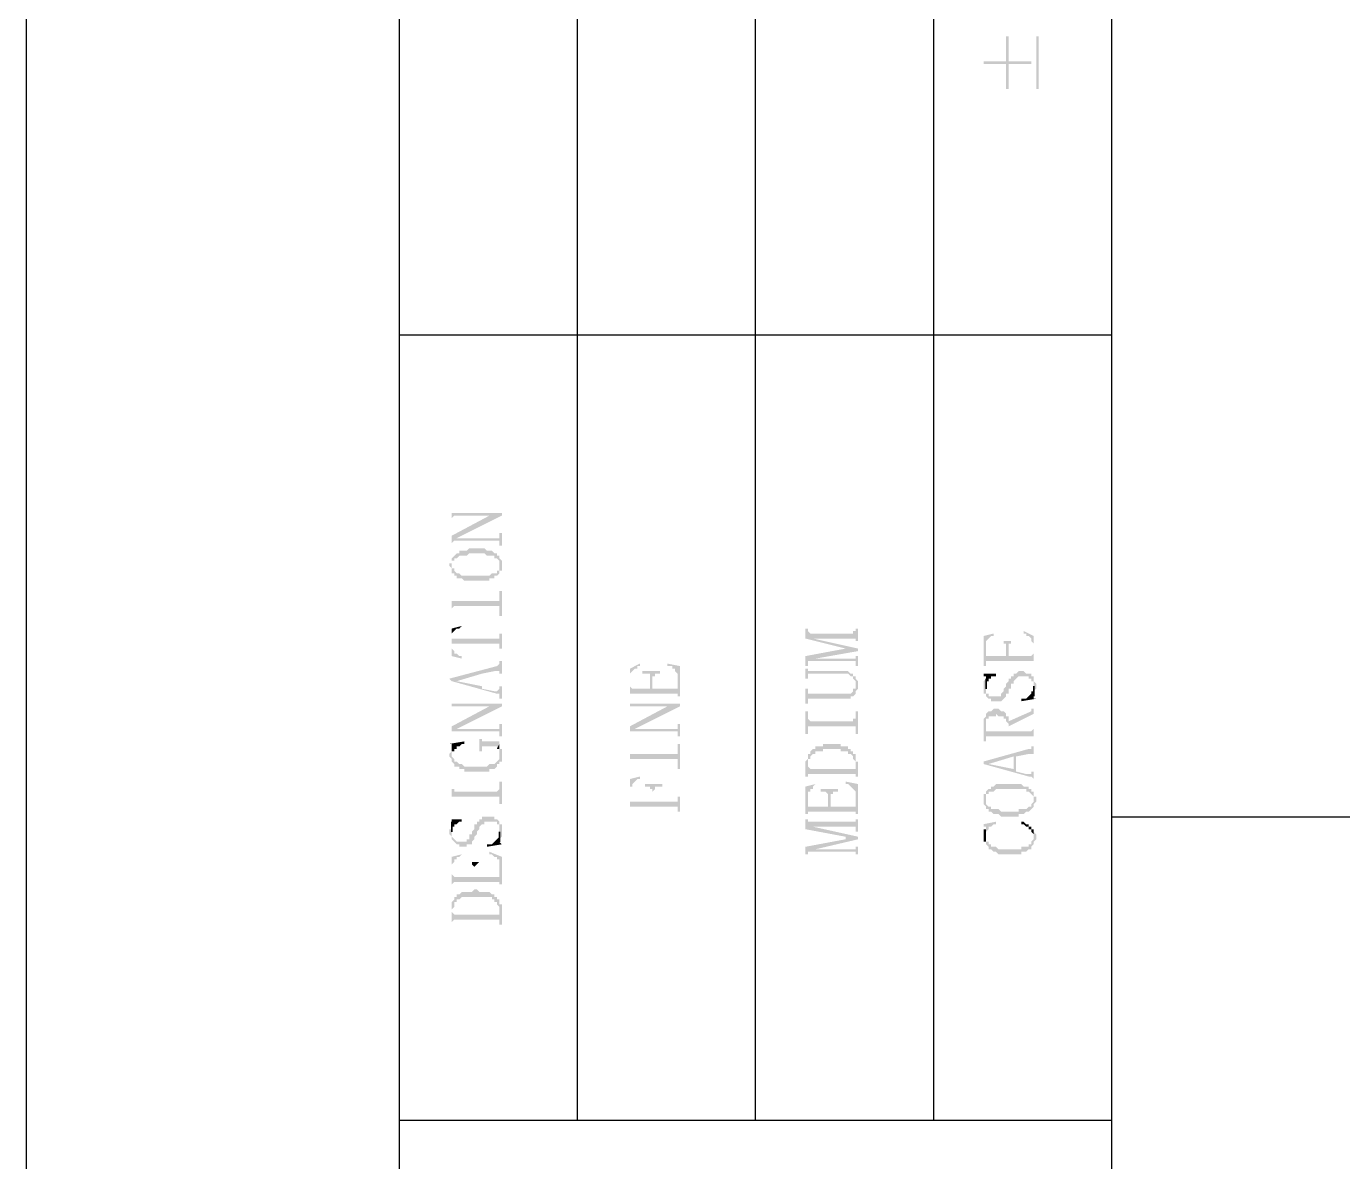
# Model space of a CAD drawing. Header units: inches. Extents: x 3613 to 8393, y -2205 to -794.
# Drawn here: x 7005.62 to 7029.31, y -1334.49 to -1314.06 of the extents above; entities that cross this region are included whole.
import ezdxf

# ---------------------------------------------------------------- set-up
doc = ezdxf.new("R2010")
doc.units = ezdxf.units.IN
doc.header["$MEASUREMENT"] = 0

msp = doc.modelspace()

# ---------------------------------------------------------------- hatches: boundary and pattern name
at = {"transparency": 33554559}
for points in [[(7022.846, -1314.696), (7022.846, -1314.741), (7023.252, -1314.741), (7023.252, -1315.192), (7023.297, -1315.192), (7023.297, -1314.741), (7023.703, -1314.741), (7023.703, -1314.696), (7023.297, -1314.696), (7023.297, -1314.244), (7023.252, -1314.244), (7023.252, -1314.696)], [(7023.839, -1315.192), (7023.839, -1314.244), (7023.793, -1314.244), (7023.793, -1315.192)], [(7013.278, -1322.729), (7013.278, -1322.955), (7013.278, -1322.91), (7013.278, -1322.91), (7013.323, -1322.865), (7014.18, -1322.865), (7014.18, -1322.819), (7013.278, -1322.819)], [(7013.278, -1323.226), (7013.278, -1323.406), (7013.278, -1323.361), (7013.278, -1323.361), (7013.323, -1323.316), (7013.323, -1323.316), (7013.368, -1323.271), (7014.18, -1322.865), (7013.955, -1322.865)], [(7013.323, -1323.316), (7014.135, -1323.316), (7014.135, -1323.361), (7014.135, -1323.406), (7014.18, -1323.406), (7014.18, -1323.18), (7014.135, -1323.18), (7014.135, -1323.271), (7013.368, -1323.271)], [(7013.233, -1323.767), (7013.233, -1323.767), (7013.278, -1323.812), (7013.278, -1323.857), (7013.278, -1323.903), (7013.323, -1323.903), (7013.323, -1323.948), (7013.368, -1323.948), (7013.368, -1323.993), (7013.458, -1323.993), (7013.503, -1324.038), (7013.955, -1324.038), (7013.955, -1323.993), (7014.045, -1323.993), (7014.045, -1323.948), (7014.09, -1323.948), (7014.135, -1323.903), (7014.135, -1323.857), (7014.18, -1323.857), (7014.18, -1323.812), (7014.18, -1323.767), (7014.18, -1323.722), (7014.18, -1323.677), (7014.18, -1323.677), (7014.135, -1323.632), (7014.135, -1323.767), (7014.135, -1323.812), (7014.135, -1323.857), (7014.09, -1323.857), (7014.09, -1323.903), (7014, -1323.903), (7013.955, -1323.948), (7013.458, -1323.948), (7013.413, -1323.903), (7013.368, -1323.903), (7013.323, -1323.857), (7013.323, -1323.812), (7013.278, -1323.812), (7013.278, -1323.767), (7013.278, -1323.632), (7013.278, -1323.677), (7013.278, -1323.722), (7013.233, -1323.722)], [(7013.278, -1323.632), (7013.278, -1323.767), (7013.278, -1323.722), (7013.278, -1323.677), (7013.323, -1323.677), (7013.323, -1323.632), (7013.368, -1323.632), (7013.413, -1323.587), (7013.548, -1323.587), (7013.594, -1323.542), (7013.864, -1323.542), (7013.909, -1323.587), (7014.045, -1323.587), (7014.045, -1323.632), (7014.09, -1323.632), (7014.135, -1323.677), (7014.135, -1323.722), (7014.135, -1323.767), (7014.135, -1323.632), (7014.135, -1323.587), (7014.09, -1323.587), (7014.09, -1323.542), (7014.045, -1323.542), (7014, -1323.496), (7013.909, -1323.496), (7013.864, -1323.451), (7013.594, -1323.451), (7013.548, -1323.496), (7013.413, -1323.496), (7013.413, -1323.542), (7013.368, -1323.542), (7013.323, -1323.587), (7013.323, -1323.587)], [(7013.278, -1324.219), (7013.278, -1324.67), (7013.278, -1324.534), (7013.278, -1324.534), (7013.323, -1324.489), (7014.135, -1324.489), (7014.135, -1324.67), (7014.18, -1324.67), (7014.18, -1324.219), (7014.135, -1324.219), (7014.135, -1324.354), (7014.135, -1324.399), (7013.278, -1324.399)], [(7013.278, -1324.896), (7013.278, -1325.031), (7013.278, -1324.986), (7013.323, -1324.941), (7013.323, -1324.941), (7013.368, -1324.896), (7013.413, -1324.896), (7013.458, -1324.85), (7013.458, -1324.85)], [(7013.278, -1324.896), (7013.278, -1325.392), (7013.458, -1325.437), (7013.458, -1325.392), (7013.413, -1325.392), (7013.368, -1325.347), (7013.323, -1325.347), (7013.323, -1325.302), (7013.323, -1325.302), (7013.278, -1325.257), (7013.278, -1325.031)], [(7013.278, -1325.031), (7013.278, -1325.211), (7013.278, -1325.166), (7014.135, -1325.166), (7014.135, -1325.211), (7014.135, -1325.257), (7014.18, -1325.257), (7014.18, -1324.986), (7014.135, -1324.986), (7014.135, -1325.031), (7014.135, -1325.076), (7013.278, -1325.076)], [(7019.641, -1324.896), (7019.641, -1325.076), (7020.363, -1325.257), (7020.363, -1325.257), (7020.589, -1325.302), (7020.589, -1325.257), (7019.777, -1325.076), (7019.777, -1325.076), (7019.732, -1324.986), (7019.732, -1324.986), (7019.686, -1324.941), (7019.686, -1324.896), (7019.686, -1324.896)], [(7019.732, -1324.986), (7019.777, -1325.076), (7020.544, -1325.076), (7020.544, -1325.121), (7020.589, -1325.121), (7020.589, -1324.896), (7020.544, -1324.896), (7020.544, -1324.941), (7020.499, -1324.941), (7020.499, -1324.986)], [(7022.846, -1325.031), (7022.846, -1325.572), (7022.891, -1325.572), (7022.891, -1325.166), (7022.891, -1325.121), (7022.891, -1325.121), (7022.936, -1325.076), (7022.936, -1325.076), (7022.981, -1325.031), (7023.026, -1325.031), (7023.026, -1324.986), (7023.026, -1324.986)], [(7023.568, -1324.986), (7023.613, -1324.986), (7023.613, -1325.031), (7023.658, -1325.031), (7023.703, -1325.076), (7023.703, -1325.121), (7023.703, -1325.121), (7023.748, -1325.166), (7023.748, -1325.572), (7023.748, -1325.031), (7023.568, -1324.941)], [(7019.641, -1325.392), (7019.641, -1325.572), (7019.686, -1325.572), (7019.686, -1325.527), (7019.686, -1325.482), (7019.732, -1325.482), (7019.822, -1325.437), (7020.589, -1325.302), (7020.363, -1325.257)], [(7022.891, -1325.527), (7022.891, -1325.482), (7023.748, -1325.482), (7023.748, -1325.527), (7023.748, -1325.347), (7023.748, -1325.347), (7023.703, -1325.392), (7023.297, -1325.392), (7023.297, -1325.257), (7023.252, -1325.392), (7022.891, -1325.392), (7022.891, -1325.211)], [(7023.116, -1325.121), (7023.207, -1325.121), (7023.207, -1325.166), (7023.252, -1325.166), (7023.252, -1325.392), (7023.297, -1325.257), (7023.297, -1325.211), (7023.297, -1325.166), (7023.342, -1325.166), (7023.342, -1325.121), (7023.432, -1325.121)], [(7013.233, -1325.798), (7013.278, -1325.843), (7013.368, -1325.843), (7013.819, -1325.708), (7013.819, -1325.934), (7013.819, -1325.708), (7014.045, -1325.663), (7014.135, -1325.663), (7014.135, -1325.708), (7014.18, -1325.708), (7014.18, -1325.482), (7014.135, -1325.482), (7014.135, -1325.527), (7014.135, -1325.527), (7014.09, -1325.572), (7014.09, -1325.572)], [(7016.482, -1325.618), (7016.482, -1326.114), (7016.482, -1325.753), (7016.482, -1325.708), (7016.527, -1325.663), (7016.527, -1325.663), (7016.572, -1325.618), (7016.617, -1325.618), (7016.617, -1325.572), (7016.663, -1325.572), (7016.663, -1325.527)], [(7017.159, -1325.572), (7017.249, -1325.572), (7017.249, -1325.618), (7017.294, -1325.618), (7017.294, -1325.663), (7017.294, -1325.663), (7017.34, -1325.708), (7017.34, -1326.114), (7017.385, -1326.114), (7017.385, -1325.572), (7017.159, -1325.527)], [(7019.732, -1325.482), (7020.544, -1325.482), (7020.544, -1325.527), (7020.544, -1325.572), (7020.589, -1325.572), (7020.589, -1325.392), (7020.544, -1325.392), (7020.544, -1325.437), (7019.822, -1325.437)], [(7013.278, -1325.843), (7014.09, -1326.069), (7014.135, -1326.069), (7014.135, -1326.114), (7014.135, -1326.159), (7014.18, -1326.159), (7014.18, -1325.934), (7014.135, -1325.934), (7014.135, -1325.979), (7014.135, -1325.979), (7014.09, -1326.024), (7014.045, -1326.024), (7013.819, -1325.979), (7013.819, -1325.708), (7013.819, -1325.934), (7013.368, -1325.843), (7013.368, -1325.843)], [(7016.482, -1326.114), (7016.482, -1326.069), (7017.34, -1326.069), (7017.34, -1326.114), (7017.34, -1325.934), (7017.34, -1325.979), (7016.888, -1325.979), (7016.888, -1325.798), (7016.843, -1325.979), (7016.527, -1325.979), (7016.482, -1325.934), (7016.482, -1325.753)], [(7016.708, -1325.663), (7016.708, -1325.708), (7016.843, -1325.708), (7016.843, -1325.753), (7016.843, -1325.798), (7016.843, -1325.979), (7016.888, -1325.798), (7016.888, -1325.753), (7016.933, -1325.753), (7016.933, -1325.708), (7017.024, -1325.708), (7017.024, -1325.663)], [(7019.641, -1325.618), (7019.641, -1325.798), (7019.686, -1325.798), (7019.686, -1325.753), (7019.686, -1325.708), (7020.409, -1325.708), (7020.454, -1325.753), (7020.499, -1325.753), (7020.499, -1325.798), (7020.499, -1325.798), (7020.544, -1325.843), (7020.544, -1325.888), (7020.544, -1325.753), (7020.499, -1325.753), (7020.499, -1325.708), (7020.454, -1325.708), (7020.409, -1325.663), (7019.686, -1325.663), (7019.686, -1325.618), (7019.686, -1325.618)], [(7019.641, -1325.979), (7019.641, -1326.249), (7019.686, -1326.249), (7019.686, -1326.204), (7019.686, -1326.159), (7020.454, -1326.159), (7020.454, -1326.114), (7020.499, -1326.114), (7020.544, -1326.069), (7020.544, -1326.024), (7020.544, -1326.024), (7020.589, -1325.979), (7020.589, -1325.934), (7020.589, -1325.888), (7020.589, -1325.843), (7020.544, -1325.798), (7020.544, -1325.934), (7020.544, -1325.979), (7020.499, -1325.979), (7020.499, -1326.024), (7020.499, -1326.024), (7020.454, -1326.069), (7019.686, -1326.069), (7019.686, -1325.979)], [(7022.846, -1325.934), (7022.846, -1326.024), (7022.846, -1326.069), (7022.891, -1326.069), (7022.891, -1326.114), (7022.891, -1326.114), (7022.936, -1326.159), (7022.981, -1326.159), (7022.981, -1326.204), (7023.162, -1326.204), (7023.207, -1326.159), (7023.207, -1326.159), (7023.252, -1326.114), (7023.252, -1326.069), (7023.297, -1326.069), (7023.297, -1325.979), (7023.342, -1325.979), (7023.342, -1325.888), (7023.387, -1325.888), (7023.387, -1325.843), (7023.387, -1325.843), (7023.432, -1325.798), (7023.432, -1325.798), (7023.478, -1325.753), (7023.658, -1325.753), (7023.658, -1325.798), (7023.703, -1325.798), (7023.703, -1325.843), (7023.748, -1325.843), (7023.748, -1325.888), (7023.748, -1326.069), (7023.748, -1326.024), (7023.748, -1326.024), (7023.793, -1325.979), (7023.793, -1325.934), (7023.793, -1325.888), (7023.793, -1325.888), (7023.748, -1325.843), (7023.748, -1325.798), (7023.748, -1325.753), (7023.703, -1325.753), (7023.703, -1325.708), (7023.613, -1325.708), (7023.568, -1325.663), (7023.478, -1325.663), (7023.432, -1325.708), (7023.387, -1325.708), (7023.387, -1325.753), (7023.342, -1325.753), (7023.342, -1325.798), (7023.297, -1325.798), (7023.297, -1325.843), (7023.297, -1325.843), (7023.252, -1325.888), (7023.252, -1325.934), (7023.252, -1325.934), (7023.207, -1325.979), (7023.207, -1326.024), (7023.207, -1326.024), (7023.162, -1326.069), (7023.162, -1326.114), (7022.936, -1326.114), (7022.936, -1326.069), (7022.891, -1326.069), (7022.891, -1326.024), (7022.891, -1325.979), (7022.891, -1325.798), (7022.846, -1325.843), (7022.846, -1325.888)], [(7022.846, -1325.708), (7022.846, -1325.753), (7022.891, -1325.753), (7022.891, -1325.888), (7022.891, -1325.843), (7022.936, -1325.843), (7022.936, -1325.798), (7022.981, -1325.798), (7022.981, -1325.753), (7023.071, -1325.753), (7023.071, -1325.708)], [(7023.523, -1326.204), (7023.523, -1326.204), (7023.793, -1326.159), (7023.748, -1326.159), (7023.748, -1326.114), (7023.748, -1325.979), (7023.748, -1326.024), (7023.703, -1326.024), (7023.703, -1326.069), (7023.703, -1326.069), (7023.658, -1326.114), (7023.658, -1326.114), (7023.613, -1326.159), (7023.523, -1326.159)], [(7013.278, -1326.159), (7013.278, -1326.385), (7013.278, -1326.295), (7014.18, -1326.295), (7014.18, -1326.249), (7013.278, -1326.249)], [(7016.482, -1326.159), (7016.482, -1326.385), (7016.482, -1326.34), (7016.482, -1326.295), (7017.385, -1326.295), (7017.385, -1326.249), (7016.482, -1326.249)], [(7013.278, -1326.656), (7013.278, -1326.836), (7013.278, -1326.746), (7013.323, -1326.746), (7013.368, -1326.701), (7014.18, -1326.295), (7013.955, -1326.295)], [(7016.482, -1326.656), (7016.482, -1326.836), (7016.482, -1326.791), (7016.482, -1326.746), (7016.527, -1326.746), (7016.572, -1326.701), (7017.385, -1326.295), (7017.159, -1326.295)], [(7019.641, -1326.385), (7019.641, -1326.791), (7019.686, -1326.791), (7019.686, -1326.656), (7020.544, -1326.656), (7020.544, -1326.791), (7020.589, -1326.791), (7020.589, -1326.385), (7020.544, -1326.385), (7020.544, -1326.52), (7020.499, -1326.52), (7020.499, -1326.565), (7019.732, -1326.565), (7019.686, -1326.52), (7019.686, -1326.385)], [(7022.846, -1326.611), (7022.846, -1326.926), (7022.891, -1326.926), (7022.891, -1326.611), (7022.891, -1326.52), (7022.936, -1326.52), (7022.936, -1326.475), (7023.071, -1326.475), (7023.071, -1326.43), (7023.071, -1326.43), (7023.116, -1326.475), (7023.207, -1326.475), (7023.207, -1326.52), (7023.252, -1326.52), (7023.252, -1326.565), (7023.252, -1326.565), (7023.297, -1326.611), (7023.297, -1326.746), (7023.297, -1326.475), (7023.252, -1326.475), (7023.252, -1326.43), (7023.252, -1326.43), (7023.207, -1326.385), (7023.162, -1326.385), (7023.116, -1326.34), (7023.026, -1326.34), (7022.981, -1326.385), (7022.936, -1326.385), (7022.891, -1326.43), (7022.891, -1326.475), (7022.891, -1326.475), (7022.846, -1326.52), (7022.846, -1326.565), (7022.846, -1326.565)], [(7022.891, -1326.881), (7022.891, -1326.836), (7023.748, -1326.836), (7023.748, -1326.926), (7023.748, -1326.656), (7023.748, -1326.701), (7023.748, -1326.701), (7023.703, -1326.746), (7023.297, -1326.746), (7023.297, -1326.52), (7023.297, -1326.475), (7023.297, -1326.746), (7022.891, -1326.746), (7022.891, -1326.656)], [(7023.297, -1326.565), (7023.297, -1326.656), (7023.748, -1326.43), (7023.748, -1326.295), (7023.748, -1326.34), (7023.703, -1326.34), (7023.703, -1326.385), (7023.703, -1326.385)], [(7013.323, -1326.746), (7014.135, -1326.746), (7014.135, -1326.836), (7014.18, -1326.836), (7014.18, -1326.611), (7014.135, -1326.611), (7014.135, -1326.656), (7014.135, -1326.701), (7013.368, -1326.701)], [(7016.527, -1326.746), (7017.34, -1326.746), (7017.34, -1326.836), (7017.385, -1326.836), (7017.385, -1326.611), (7017.34, -1326.611), (7017.34, -1326.656), (7017.34, -1326.701), (7016.572, -1326.701)], [(7013.233, -1326.972), (7013.278, -1326.972), (7013.278, -1327.017), (7013.278, -1327.152), (7013.278, -1327.107), (7013.323, -1327.107), (7013.323, -1327.062), (7013.368, -1327.062), (7013.368, -1327.017), (7013.413, -1327.017), (7013.458, -1326.972), (7013.503, -1326.972), (7013.503, -1326.926)], [(7013.774, -1326.881), (7013.774, -1327.107), (7013.819, -1327.107), (7013.819, -1327.062), (7013.819, -1327.017), (7014.09, -1327.017), (7014.09, -1327.062), (7014.135, -1326.972), (7014.135, -1326.926), (7013.819, -1326.926), (7013.819, -1326.881), (7013.819, -1326.881)], [(7014.09, -1327.062), (7014.135, -1327.062), (7014.135, -1327.152), (7014.135, -1327.017), (7014.135, -1326.972)], [(7016.482, -1326.972), (7016.482, -1327.423), (7016.482, -1327.288), (7016.482, -1327.242), (7017.34, -1327.242), (7017.34, -1327.423), (7017.385, -1327.423), (7017.385, -1326.972), (7017.34, -1326.972), (7017.34, -1327.107), (7017.34, -1327.152), (7016.482, -1327.152), (7016.482, -1327.107)], [(7019.641, -1327.333), (7019.641, -1327.558), (7019.686, -1327.558), (7019.686, -1327.333), (7019.686, -1327.288), (7019.686, -1327.242), (7019.732, -1327.242), (7019.732, -1327.197), (7019.732, -1327.197), (7019.777, -1327.152), (7019.822, -1327.152), (7019.822, -1327.107), (7019.957, -1327.107), (7019.957, -1327.062), (7020.273, -1327.062), (7020.273, -1327.107), (7020.409, -1327.107), (7020.409, -1327.152), (7020.454, -1327.152), (7020.499, -1327.197), (7020.499, -1327.242), (7020.499, -1327.242), (7020.544, -1327.288), (7020.544, -1327.558), (7020.589, -1327.558), (7020.589, -1327.333), (7020.589, -1327.288), (7020.544, -1327.288), (7020.544, -1327.197), (7020.544, -1327.152), (7020.499, -1327.152), (7020.499, -1327.107), (7020.454, -1327.107), (7020.454, -1327.062), (7020.409, -1327.062), (7020.409, -1327.017), (7020.273, -1327.017), (7020.273, -1326.972), (7019.957, -1326.972), (7019.957, -1327.017), (7019.822, -1327.017), (7019.822, -1327.062), (7019.777, -1327.062), (7019.732, -1327.107), (7019.732, -1327.152), (7019.686, -1327.152), (7019.686, -1327.197), (7019.686, -1327.242), (7019.686, -1327.242), (7019.641, -1327.288), (7019.641, -1327.288)], [(7022.846, -1327.288), (7022.846, -1327.333), (7022.936, -1327.333), (7023.387, -1327.197), (7023.387, -1327.423), (7023.432, -1327.197), (7023.658, -1327.152), (7023.748, -1327.152), (7023.748, -1327.197), (7023.748, -1326.972), (7023.748, -1327.017), (7023.703, -1327.017), (7023.703, -1327.062), (7023.658, -1327.062)], [(7013.233, -1327.152), (7013.233, -1327.197), (7013.233, -1327.197), (7013.278, -1327.242), (7013.278, -1327.288), (7013.278, -1327.288), (7013.323, -1327.333), (7013.323, -1327.378), (7013.413, -1327.378), (7013.413, -1327.423), (7013.503, -1327.423), (7013.503, -1327.468), (7013.955, -1327.468), (7013.955, -1327.423), (7014.045, -1327.423), (7014.09, -1327.378), (7014.09, -1327.333), (7014.135, -1327.333), (7014.135, -1327.288), (7014.18, -1327.288), (7014.18, -1327.242), (7014.18, -1327.152), (7014.18, -1327.107), (7014.18, -1327.062), (7014.135, -1327.062), (7014.135, -1327.197), (7014.135, -1327.242), (7014.135, -1327.242), (7014.09, -1327.288), (7014.09, -1327.288), (7014.045, -1327.333), (7013.955, -1327.333), (7013.909, -1327.378), (7013.503, -1327.378), (7013.458, -1327.333), (7013.413, -1327.333), (7013.368, -1327.288), (7013.323, -1327.288), (7013.323, -1327.242), (7013.323, -1327.242), (7013.278, -1327.197), (7013.278, -1327.062), (7013.278, -1327.107), (7013.278, -1327.107)], [(7022.846, -1327.333), (7023.658, -1327.558), (7023.703, -1327.558), (7023.748, -1327.603), (7023.748, -1327.649), (7023.748, -1327.423), (7023.748, -1327.468), (7023.703, -1327.468), (7023.703, -1327.513), (7023.613, -1327.513), (7023.432, -1327.468), (7023.432, -1327.197), (7023.387, -1327.423), (7022.936, -1327.333), (7022.936, -1327.333)], [(7019.686, -1327.558), (7019.686, -1327.513), (7020.544, -1327.513), (7020.544, -1327.558), (7020.544, -1327.378), (7020.544, -1327.423), (7019.732, -1327.423), (7019.686, -1327.378), (7019.686, -1327.333)], [(7013.278, -1327.649), (7013.278, -1328.055), (7013.278, -1327.919), (7014.135, -1327.919), (7014.135, -1328.055), (7014.18, -1328.055), (7014.18, -1327.649), (7014.135, -1327.649), (7014.135, -1327.784), (7014.135, -1327.784), (7014.09, -1327.829), (7013.323, -1327.829), (7013.323, -1327.784), (7013.278, -1327.784)], [(7016.482, -1327.603), (7016.482, -1328.19), (7016.482, -1327.829), (7016.482, -1327.739), (7016.527, -1327.739), (7016.527, -1327.694), (7016.527, -1327.694), (7016.572, -1327.649), (7016.572, -1327.649), (7016.617, -1327.603), (7016.663, -1327.603), (7016.663, -1327.558)], [(7016.753, -1327.694), (7016.753, -1327.739), (7016.843, -1327.739), (7016.843, -1327.784), (7016.888, -1327.784), (7016.888, -1328.01), (7016.888, -1327.829), (7016.888, -1327.829), (7016.933, -1327.784), (7016.933, -1327.739), (7017.069, -1327.739), (7017.069, -1327.694)], [(7019.641, -1327.739), (7019.641, -1328.235), (7019.686, -1328.235), (7019.686, -1327.874), (7019.686, -1327.829), (7019.732, -1327.829), (7019.732, -1327.784), (7019.777, -1327.784), (7019.777, -1327.739), (7019.777, -1327.739), (7019.822, -1327.694), (7019.867, -1327.694), (7019.822, -1327.694)], [(7020.363, -1327.694), (7020.409, -1327.694), (7020.454, -1327.739), (7020.454, -1327.739), (7020.499, -1327.784), (7020.499, -1327.784), (7020.544, -1327.829), (7020.544, -1327.874), (7020.544, -1328.235), (7020.589, -1328.235), (7020.589, -1327.694), (7020.363, -1327.649)], [(7022.891, -1327.874), (7022.891, -1327.964), (7022.891, -1327.919), (7022.891, -1327.874), (7022.936, -1327.874), (7022.936, -1327.829), (7023.026, -1327.829), (7023.071, -1327.784), (7023.613, -1327.784), (7023.613, -1327.829), (7023.658, -1327.829), (7023.703, -1327.874), (7023.703, -1327.874), (7023.748, -1327.919), (7023.748, -1327.964), (7023.748, -1327.829), (7023.703, -1327.829), (7023.703, -1327.784), (7023.658, -1327.784), (7023.658, -1327.739), (7023.568, -1327.739), (7023.523, -1327.694), (7023.071, -1327.694), (7023.026, -1327.739), (7022.981, -1327.739), (7022.981, -1327.784), (7022.936, -1327.784), (7022.891, -1327.829), (7022.891, -1327.829)], [(7016.482, -1328.145), (7016.482, -1328.1), (7017.34, -1328.1), (7017.34, -1328.19), (7017.385, -1328.19), (7017.385, -1327.919), (7017.34, -1327.919), (7017.34, -1327.964), (7017.34, -1328.01), (7016.888, -1328.01), (7016.888, -1327.829), (7016.888, -1328.01), (7016.482, -1328.01), (7016.482, -1327.829)], [(7019.686, -1328.235), (7019.686, -1328.19), (7020.544, -1328.19), (7020.544, -1328.235), (7020.544, -1328.055), (7020.544, -1328.1), (7020.093, -1328.1), (7020.093, -1327.919), (7020.047, -1328.1), (7019.686, -1328.1), (7019.686, -1328.055), (7019.686, -1327.874)], [(7019.912, -1327.784), (7019.912, -1327.829), (7020.002, -1327.829), (7020.047, -1327.874), (7020.047, -1327.919), (7020.047, -1328.1), (7020.093, -1327.919), (7020.093, -1327.874), (7020.138, -1327.874), (7020.138, -1327.829), (7020.228, -1327.829), (7020.228, -1327.784)], [(7022.846, -1327.964), (7022.846, -1328.01), (7022.846, -1328.055), (7022.846, -1328.055), (7022.891, -1328.1), (7022.891, -1328.145), (7022.936, -1328.145), (7022.936, -1328.19), (7022.981, -1328.19), (7023.026, -1328.235), (7023.116, -1328.235), (7023.162, -1328.28), (7023.478, -1328.28), (7023.478, -1328.235), (7023.568, -1328.235), (7023.613, -1328.19), (7023.658, -1328.19), (7023.703, -1328.145), (7023.703, -1328.145), (7023.748, -1328.1), (7023.748, -1328.055), (7023.748, -1328.055), (7023.793, -1328.01), (7023.793, -1327.964), (7023.793, -1327.919), (7023.748, -1327.919), (7023.748, -1327.874), (7023.748, -1327.964), (7023.748, -1328.01), (7023.748, -1328.01), (7023.703, -1328.055), (7023.703, -1328.1), (7023.658, -1328.1), (7023.613, -1328.145), (7023.478, -1328.145), (7023.478, -1328.19), (7023.162, -1328.19), (7023.116, -1328.145), (7022.981, -1328.145), (7022.981, -1328.1), (7022.936, -1328.1), (7022.891, -1328.055), (7022.891, -1328.01), (7022.891, -1327.874), (7022.846, -1327.874), (7022.846, -1327.919)], [(7013.233, -1328.551), (7013.233, -1328.596), (7013.233, -1328.596), (7013.278, -1328.641), (7013.278, -1328.687), (7013.278, -1328.687), (7013.323, -1328.732), (7013.323, -1328.732), (7013.368, -1328.777), (7013.413, -1328.777), (7013.413, -1328.822), (7013.548, -1328.822), (7013.548, -1328.777), (7013.639, -1328.777), (7013.639, -1328.732), (7013.639, -1328.732), (7013.684, -1328.687), (7013.684, -1328.641), (7013.684, -1328.641), (7013.729, -1328.596), (7013.729, -1328.551), (7013.729, -1328.551), (7013.774, -1328.506), (7013.774, -1328.461), (7013.774, -1328.461), (7013.819, -1328.416), (7013.864, -1328.416), (7013.864, -1328.371), (7014.09, -1328.371), (7014.09, -1328.416), (7014.135, -1328.416), (7014.135, -1328.461), (7014.135, -1328.687), (7014.18, -1328.641), (7014.18, -1328.551), (7014.18, -1328.461), (7014.18, -1328.416), (7014.135, -1328.416), (7014.135, -1328.371), (7014.135, -1328.371), (7014.09, -1328.326), (7014.045, -1328.326), (7014.045, -1328.28), (7013.819, -1328.28), (7013.819, -1328.326), (7013.774, -1328.326), (7013.774, -1328.371), (7013.729, -1328.371), (7013.729, -1328.416), (7013.684, -1328.416), (7013.684, -1328.506), (7013.684, -1328.506), (7013.639, -1328.551), (7013.639, -1328.596), (7013.594, -1328.596), (7013.594, -1328.641), (7013.594, -1328.687), (7013.548, -1328.687), (7013.548, -1328.732), (7013.368, -1328.732), (7013.323, -1328.687), (7013.323, -1328.687), (7013.278, -1328.641), (7013.278, -1328.416), (7013.278, -1328.461), (7013.278, -1328.506), (7013.233, -1328.506)], [(7013.233, -1328.326), (7013.278, -1328.326), (7013.278, -1328.371), (7013.278, -1328.506), (7013.278, -1328.461), (7013.323, -1328.461), (7013.323, -1328.416), (7013.368, -1328.416), (7013.413, -1328.371), (7013.458, -1328.371), (7013.458, -1328.326), (7013.458, -1328.326)], [(7019.641, -1328.326), (7019.641, -1328.506), (7020.363, -1328.641), (7020.363, -1328.687), (7020.589, -1328.687), (7020.589, -1328.641), (7019.777, -1328.461), (7019.777, -1328.461), (7019.732, -1328.371), (7019.686, -1328.371), (7019.686, -1328.326), (7019.686, -1328.326)], [(7019.732, -1328.371), (7019.777, -1328.461), (7020.544, -1328.461), (7020.544, -1328.506), (7020.544, -1328.551), (7020.589, -1328.551), (7020.589, -1328.326), (7020.544, -1328.326), (7020.544, -1328.371), (7020.499, -1328.371)], [(7022.846, -1328.416), (7022.846, -1328.461), (7022.891, -1328.461), (7022.891, -1328.732), (7022.891, -1328.596), (7022.891, -1328.551), (7022.891, -1328.551), (7022.936, -1328.506), (7022.936, -1328.461), (7022.981, -1328.461), (7023.026, -1328.416), (7023.071, -1328.416), (7023.071, -1328.371)], [(7023.523, -1328.416), (7023.568, -1328.416), (7023.613, -1328.461), (7023.658, -1328.461), (7023.658, -1328.506), (7023.703, -1328.506), (7023.703, -1328.551), (7023.703, -1328.551), (7023.748, -1328.596), (7023.748, -1328.641), (7023.748, -1328.506), (7023.703, -1328.506), (7023.703, -1328.461), (7023.658, -1328.461), (7023.658, -1328.416), (7023.613, -1328.416), (7023.568, -1328.371), (7023.523, -1328.371)], [(7013.909, -1328.777), (7013.909, -1328.822), (7014.18, -1328.777), (7014.18, -1328.777), (7014.135, -1328.732), (7014.135, -1328.596), (7014.135, -1328.641), (7014.135, -1328.641), (7014.09, -1328.687), (7014.09, -1328.687), (7014.045, -1328.732), (7014.045, -1328.732), (7014, -1328.777), (7013.955, -1328.777)], [(7022.846, -1328.596), (7022.846, -1328.641), (7022.846, -1328.687), (7022.846, -1328.732), (7022.891, -1328.732), (7022.891, -1328.461), (7022.891, -1328.506), (7022.846, -1328.506), (7022.846, -1328.551)], [(7022.891, -1328.732), (7022.891, -1328.777), (7022.891, -1328.777), (7022.936, -1328.822), (7022.936, -1328.867), (7022.981, -1328.867), (7023.026, -1328.912), (7023.071, -1328.912), (7023.116, -1328.957), (7023.523, -1328.957), (7023.523, -1328.912), (7023.613, -1328.912), (7023.658, -1328.867), (7023.703, -1328.867), (7023.703, -1328.822), (7023.703, -1328.822), (7023.748, -1328.777), (7023.748, -1328.732), (7023.748, -1328.732), (7023.793, -1328.687), (7023.793, -1328.641), (7023.793, -1328.596), (7023.793, -1328.596), (7023.748, -1328.551), (7023.748, -1328.506), (7023.748, -1328.641), (7023.748, -1328.687), (7023.748, -1328.687), (7023.703, -1328.732), (7023.703, -1328.777), (7023.658, -1328.777), (7023.658, -1328.822), (7023.523, -1328.822), (7023.523, -1328.867), (7023.116, -1328.867), (7023.071, -1328.822), (7022.981, -1328.822), (7022.981, -1328.777), (7022.936, -1328.777), (7022.936, -1328.732), (7022.891, -1328.732), (7022.891, -1328.687), (7022.891, -1328.641), (7022.891, -1328.641)], [(7019.641, -1328.822), (7019.641, -1328.957), (7019.686, -1328.957), (7019.686, -1328.912), (7019.732, -1328.912), (7019.822, -1328.867), (7020.589, -1328.687), (7020.363, -1328.687)], [(7019.732, -1328.912), (7020.544, -1328.912), (7020.544, -1328.957), (7020.589, -1328.957), (7020.589, -1328.822), (7020.544, -1328.822), (7020.544, -1328.867), (7019.822, -1328.867)], [(7013.278, -1329.003), (7013.278, -1329.499), (7013.278, -1329.138), (7013.278, -1329.138), (7013.323, -1329.093), (7013.323, -1329.048), (7013.368, -1329.048), (7013.368, -1329.003), (7013.413, -1329.003), (7013.458, -1328.957), (7013.458, -1328.957)], [(7013.548, -1329.093), (7013.639, -1329.093), (7013.639, -1329.138), (7013.639, -1329.138), (7013.684, -1329.183), (7013.684, -1329.364), (7013.684, -1329.183), (7013.684, -1329.183), (7013.729, -1329.138), (7013.729, -1329.138), (7013.774, -1329.093), (7013.819, -1329.093)], [(7013.955, -1328.957), (7014, -1328.957), (7014.045, -1329.003), (7014.09, -1329.003), (7014.09, -1329.048), (7014.135, -1329.048), (7014.135, -1329.138), (7014.135, -1329.499), (7014.18, -1329.499), (7014.18, -1329.003), (7013.955, -1328.912)], [(7013.278, -1329.499), (7013.278, -1329.499), (7013.323, -1329.454), (7014.135, -1329.454), (7014.135, -1329.499), (7014.135, -1329.318), (7014.135, -1329.364), (7013.684, -1329.364), (7013.684, -1329.183), (7013.684, -1329.364), (7013.323, -1329.364), (7013.278, -1329.318), (7013.278, -1329.183)], [(7013.278, -1329.95), (7013.278, -1330.221), (7013.278, -1329.95), (7013.278, -1329.95), (7013.323, -1329.905), (7013.323, -1329.86), (7013.323, -1329.815), (7013.368, -1329.815), (7013.368, -1329.77), (7013.413, -1329.77), (7013.458, -1329.725), (7014, -1329.725), (7014, -1329.77), (7014.045, -1329.77), (7014.045, -1329.815), (7014.09, -1329.815), (7014.09, -1329.86), (7014.09, -1329.86), (7014.135, -1329.905), (7014.135, -1329.95), (7014.135, -1330.221), (7014.18, -1330.221), (7014.18, -1329.95), (7014.18, -1329.86), (7014.135, -1329.86), (7014.135, -1329.815), (7014.135, -1329.77), (7014.09, -1329.77), (7014.09, -1329.725), (7014.045, -1329.725), (7014.045, -1329.68), (7014, -1329.68), (7013.955, -1329.634), (7013.774, -1329.634), (7013.729, -1329.589), (7013.684, -1329.589), (7013.639, -1329.634), (7013.458, -1329.634), (7013.413, -1329.68), (7013.368, -1329.68), (7013.368, -1329.725), (7013.323, -1329.725), (7013.323, -1329.77), (7013.323, -1329.77), (7013.278, -1329.815), (7013.278, -1329.905)], [(7013.278, -1330.176), (7013.278, -1330.176), (7013.323, -1330.131), (7014.135, -1330.131), (7014.135, -1330.176), (7014.135, -1329.995), (7014.135, -1330.041), (7013.323, -1330.041), (7013.278, -1329.995), (7013.278, -1329.995)]]:
    msp.add_hatch(color=256, dxfattribs=at).paths.add_polyline_path(points)

# ---------------------------------------------------------------- linework, layer by layer
for p, q in [((7012.33, -1259.827), (7012.33, -1546.568)), ((7025.147, -1328.282), (7421.585, -1328.282))]:
    msp.add_line(p, q)
for points in [[(7425.623, -1550.827), (7425.623, -1253.827), (7005.623, -1253.827), (7005.623, -1550.827)], [(7022.891, -1325.798), (7022.891, -1325.979), (7022.891, -1325.934), (7022.891, -1325.798)], [(7023.748, -1325.979), (7023.748, -1326.114), (7023.748, -1326.069), (7023.748, -1325.934)], [(7013.278, -1328.416), (7013.278, -1328.551), (7013.278, -1328.371)], [(7014.135, -1328.596), (7014.135, -1328.732), (7014.135, -1328.687), (7014.135, -1328.551), (7014.135, -1328.551)]]:
    msp.add_lwpolyline(points, close=True)
for points in [[(7015.534, -1259.827), (7015.534, -1333.741)], [(7018.739, -1259.827), (7018.739, -1333.741)], [(7021.943, -1259.827), (7021.943, -1333.741)], [(7025.147, -1259.827), (7025.147, -1546.568)], [(7012.33, -1319.615), (7025.147, -1319.615)], [(7012.33, -1333.741), (7025.147, -1333.741)]]:
    msp.add_lwpolyline(points)

doc.saveas('drawing.dxf')
